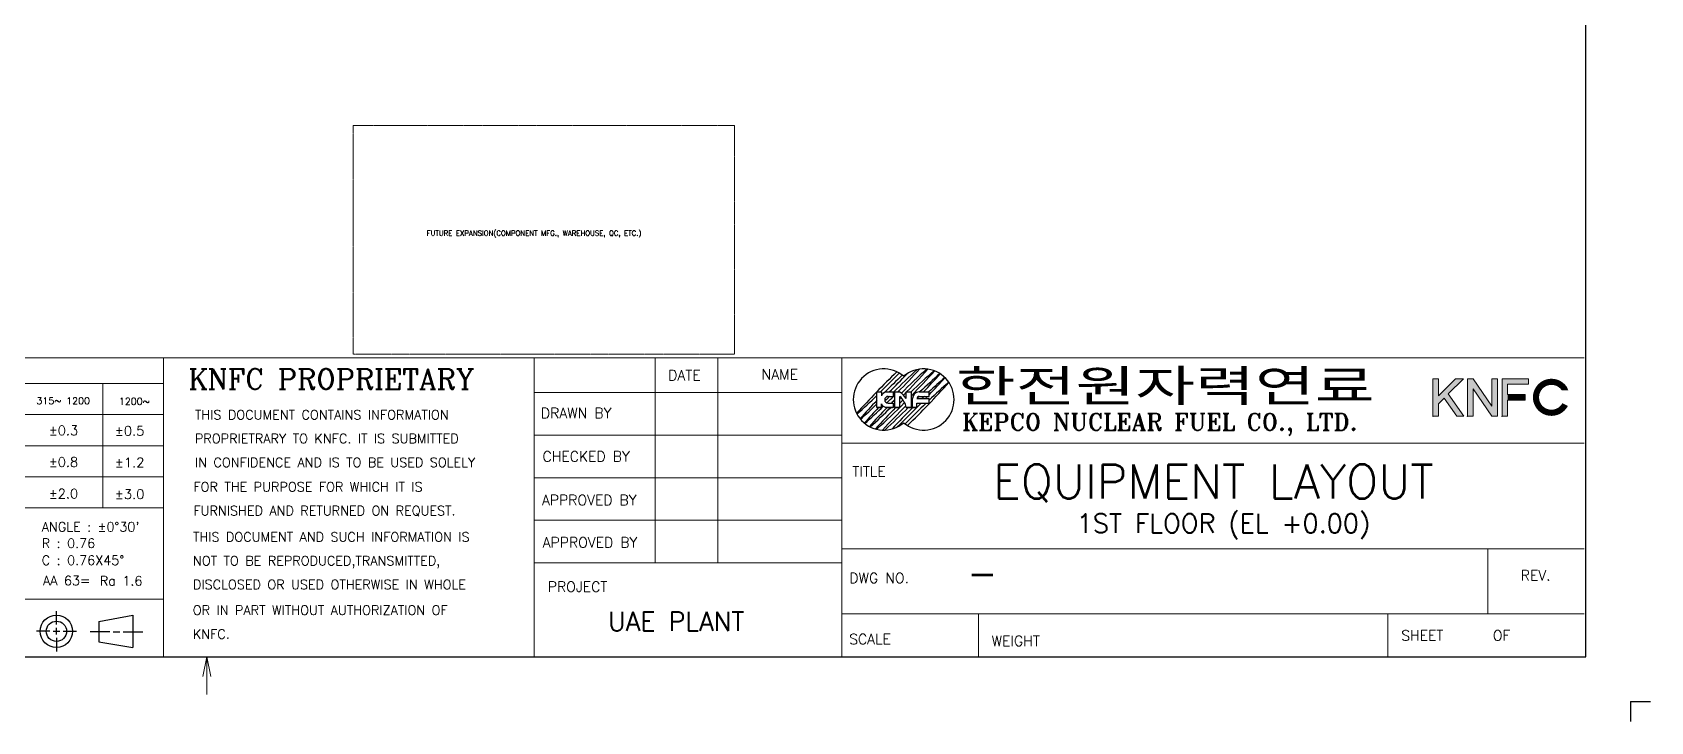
# Model space of a CAD drawing. Extents: x -59767 to 1106559, y -1290 to 1129522.
# Drawn here: x 55858 to 183185, y 169219 to 223462 of the extents above; entities that cross this region are included whole.
import ezdxf
from ezdxf.enums import TextEntityAlignment as Align

# ---------------------------------------------------------------- set-up
doc = ezdxf.new("R2010")
doc.units = 0
doc.linetypes.add('PHANTOM', pattern=[2.5, 1.25, -0.25, 0.25, -0.25, 0.25, -0.25])
doc.layers.get('0').update_dxf_attribs({"linetype": 'CONTINUOUS', "lineweight": 9})
for name, color, linetype in [('1', 2, 'CONTINUOUS'), ('15', 1, 'CONTINUOUS'), ('2', 4, 'CONTINUOUS')]:
    doc.layers.add(name, color=color, linetype=linetype)
for name, color, linetype, lineweight in [('TEXT', 3, 'CONTINUOUS', 9), ('가상선', 252, 'PHANTOM', 9), ('외형선', 3, 'CONTINUOUS', 9)]:
    doc.layers.add(name, color=color, linetype=linetype, lineweight=lineweight)
doc.styles.add('ROMANC', font='romanc.shx', dxfattribs={"bigfont": 'whtgtxt.shx'})
doc.styles.add('ROMANS', font='romans.shx', dxfattribs={"bigfont": 'whgtxt.shx'})
doc.styles.add('ROMANT', font='ROMANT.SHX')
doc.styles.get("Standard").update_dxf_attribs({"font": 'romans.shx', "bigfont": 'whtgtxt.shx'})
doc.styles.add('굴림체', font='')
doc.styles.get('굴림체').set_extended_font_data('GulimChe')

# ---------------------------------------------------------------- blocks, each defined once
blk = doc.blocks.new('TEST1')
at = {"lineweight": 30}
for p, q in [((3.25, 1.04), (3.86, 1.04)), ((3.25, -1.1), (3.25, 1.04)), ((3.86, 1.04), (3.86, 0.52)), ((4.48, 1.04), (5.54, 1.04)), ((4.78, 0.43), (5.54, 0.43)), ((5.54, 0.43), (5.54, 1.04)), ((5.7, 1.04), (6.31, 1.04)), ((5.7, -1.11), (5.7, 1.03)), ((6.4, -1.11), (6.4, 0.43)), ((7.29, 1.04), (7.99, 1.04)), ((7.29, 0.12), (7.29, 1.04)), ((7.99, -1.1), (7.99, 1.04)), ((8.14, -1.1), (8.14, 0.12)), ((8.75, 0.12), (10.43, 0.12)), ((9.06, 1.04), (10.43, 1.04)), ((9.06, 0.43), (10.43, 0.43)), ((10.43, 0.43), (10.43, 1.04)), ((10.43, -0.49), (10.43, 0.12)), ((3.25, -1.1), (3.86, -1.1)), ((3.86, -1.1), (3.86, -0.58)), ((5.54, -1.1), (4.48, -1.1)), ((4.48, -1.1), (5.39, -1.1)), ((4.78, -0.49), (5.54, -0.49)), ((5.54, -1.1), (5.54, -0.49)), ((6.4, -1.1), (5.7, -1.1)), ((5.7, -1.1), (6.4, -1.1)), ((7.99, -1.1), (7.29, -1.1)), ((7.29, -1.1), (7.74, -1.1)), ((7.29, -1.1), (7.99, -1.1)), ((8.75, -1.1), (8.14, -1.1)), ((8.14, -1.1), (8.75, -1.1)), ((8.14, -1.1), (8.75, -1.1)), ((8.75, -0.49), (10.43, -0.49)), ((8.75, -1.1), (8.75, -0.49))]:
    blk.add_line(p, q, dxfattribs=at)
for p, q in [((3.86, -1.1), (3.25, -1.1)), ((6.31, -1.1), (6.4, -1.1))]:
    blk.add_line(p, q)
for centre, radius, start, end in [((4.2, 0), 4.2, 49.4584, 310.5416), ((85.94, -79.36), 115.36, 133.874, 137.817), ((-76.92, 83.5), 115.36, 314.3739, 316.1808), ((86.53, -79.96), 115.36, 133.7708, 135.4371), ((-76.33, 82.9), 115.36, 314.7937, 316.528), ((87.12, -80.55), 115.36, 132.7964, 135.0048), ((-75.74, 82.31), 115.36, 315.2104, 317.3582), ((87.72, -81.14), 115.36, 132.3043, 134.6805), ((-75.14, 81.72), 115.36, 315.3296, 317.7507), ((9.65, 0), 4.2, 229.4584, 130.5416), ((-72.77, 79.34), 115.36, 314.0522, 318.127), ((88.31, -81.74), 115.36, 132.0329, 134.1492), ((-74.55, 81.12), 115.36, 315.6822, 317.9877), ((88.9, -82.33), 115.36, 131.8863, 133.7245), ((-73.96, 80.53), 115.36, 316.443, 318.1203), ((89.5, -82.92), 115.36, 131.8346, 133.2965), ((-73.36, 79.94), 115.36, 316.5833, 318.1658), ((90.09, -83.52), 115.36, 131.8676, 133.671), ((-76.92, 83.5), 115.36, 312.1643, 314.0274), ((87.12, -80.55), 115.36, 135.4167, 135.8503), ((-75.74, 82.31), 115.36, 314.1514, 314.7812), ((-75.74, 82.31), 115.36, 314.7958, 314.9024), ((-75.14, 81.72), 115.36, 314.9791, 315.0904), ((88.31, -81.74), 115.36, 134.6168, 134.6897), ((88.9, -82.33), 115.36, 134.4343, 134.5406), ((-73.96, 80.53), 115.36, 315.8116, 316.0228), ((89.5, -82.92), 115.36, 133.7372, 133.9562), ((-73.36, 79.94), 115.36, 316.2212, 316.4309), ((86.53, -79.96), 115.36, 136.2106, 137.9077), ((-76.33, 82.9), 115.36, 312.0873, 313.619), ((87.12, -80.55), 115.36, 136.4723, 137.9111), ((-75.74, 82.31), 115.36, 312.0944, 313.816), ((87.72, -81.14), 115.36, 136.0645, 137.8303), ((-75.14, 81.72), 115.36, 312.1892, 314.1187), ((88.31, -81.74), 115.36, 135.6538, 137.657), ((-74.55, 81.12), 115.36, 312.3891, 315.0176), ((88.9, -82.33), 115.36, 135.0755, 137.3638), ((-73.96, 80.53), 115.36, 312.7425, 314.959), ((87.72, -81.14), 115.36, 135.3155, 135.6416), ((89.5, -82.92), 115.36, 134.8238, 136.8594), ((-75.14, 81.72), 115.36, 314.382, 314.4878), ((-73.36, 79.94), 115.36, 313.4685, 315.7994), ((88.31, -81.74), 115.36, 134.9315, 135.2383), ((90.09, -83.52), 115.36, 133.9688, 135.9824), ((-73.96, 80.53), 115.36, 315.262, 315.3698), ((89.5, -82.92), 115.36, 134.3917, 134.422)]:
    blk.add_arc(centre, radius, start, end)
for centre, radius, start, end in [((4.7, 0.15), 0.916, 104.4213, 156.3078), ((4.78, -0.03), 0.458, 90, 270), ((4.72, -1.5), 3.03, 32.2526, 56.381), ((4.48, -1.71), 2.87, 12.1793, 48.0482), ((9.06, 0.12), 0.916, 90, 180), ((9.06, 0.12), 0.305, 90, 180), ((4.7, -0.21), 0.916, 203.6922, 255.5787)]:
    blk.add_arc(centre, radius, start, end, dxfattribs=at)
at = {"lineweight": 30, "start_tangent": (0.995037, -0.099504), "end_tangent": (0.995037, -0.099504)}
blk.add_spline([(6.31, 1.04), (6.4, 1.03), (6.31, 1.04)], degree=3, dxfattribs=at)

msp = doc.modelspace()

# ---------------------------------------------------------------- linework, layer by layer
at = {"linetype": 'Continuous'}
for p, q in [((-18004.4, 197846.8), (177951.6, 197846.8)), ((66168.3, 197846.8), (66168.3, 174358.5)), ((95351.5, 197846.8), (95351.5, 174358.5)), ((104848.3, 197846.8), (104848.3, 181711.7)), ((109781.3, 197846.8), (109781.3, 181711.7)), ((119553.1, 197846.8), (119553.1, 174358.5)), ((166051.3, 196208.7), (166051.3, 193249.5)), ((166051.3, 196208.7), (166495.1, 196208.7)), ((166495.1, 196208.7), (166495.1, 194868.1)), ((166495.1, 194868.1), (167835.7, 196208.7)), ((167259, 195004.3), (168463.4, 196208.7)), ((167835.7, 196208.7), (168463.4, 196208.7)), ((28242.1, 195822.8), (66168.3, 195822.8)), ((61403.6, 195822.8), (61403.6, 186044.8)), ((95351.5, 195114.5), (119553.1, 195114.5)), ((167259, 195004.3), (168487.7, 193249.5)), ((166495.1, 194240.4), (166940.3, 194685.6)), ((166495.1, 194240.4), (166495.1, 193249.5)), ((166940.3, 194685.6), (167945.8, 193249.5)), ((28242.1, 193378.3), (66168.3, 193378.3)), ((166051.3, 193249.5), (166495.1, 193249.5)), ((167945.8, 193249.5), (168487.7, 193249.5)), ((95351.5, 191763.8), (119553.1, 191763.8)), ((119553.1, 191135.8), (177951.6, 191135.8)), ((28242.1, 190933.8), (66168.3, 190933.8)), ((28242.1, 188489.3), (66168.3, 188489.3)), ((95351.5, 188413.1), (119553.1, 188413.1)), ((28242.1, 186044.8), (66168.3, 186044.8)), ((95351.5, 185062.4), (119553.1, 185062.4)), ((119553.1, 182814.3), (177951.6, 182814.3)), ((170380.4, 182814.3), (170380.4, 177714)), ((95351.5, 181711.7), (119553.1, 181711.7)), ((28242.1, 178867.9), (66168.3, 178867.9)), ((119553.1, 177714), (177951.6, 177714)), ((130290.6, 177714), (130290.6, 174358.5)), ((162503.1, 177714), (162503.1, 174358.5)), ((69591.5, 174313.1), (69272.3, 172775.9)), ((69591.5, 174313.1), (69910.7, 172775.9))]:
    msp.add_line(p, q, dxfattribs=at)
at = {"color": 7, "linetype": 'Continuous'}
for p, q in [((168771.7, 196208.7), (168771.7, 193249.5)), ((168771.7, 196208.7), (169215.6, 196208.7)), ((170695.2, 194037.7), (169215.6, 196208.7)), ((170695.2, 196208.7), (170695.2, 194037.7)), ((170695.2, 196208.7), (171139.1, 196208.7)), ((171139.1, 196208.7), (171139.1, 193249.5)), ((171492.2, 196208.7), (173562.5, 196208.7)), ((171492.2, 196208.7), (171492.2, 193249.5)), ((173562.5, 196208.7), (173562.5, 195764.8)), ((169215.6, 195420.5), (169215.6, 193249.5)), ((169215.6, 195420.5), (170695.2, 193249.5)), ((171936.1, 195764.8), (173562.5, 195764.8)), ((171936.1, 195764.8), (171936.1, 194965.8)), ((171936.1, 194965.8), (173302.4, 194965.8)), ((173302.4, 194965.8), (173302.4, 194522)), ((171936.1, 194522), (173302.4, 194522)), ((171936.1, 194522), (171936.1, 193249.5)), ((168771.7, 193249.5), (169215.6, 193249.5)), ((170695.2, 193249.5), (171139.1, 193249.5)), ((171492.2, 193249.5), (171936.1, 193249.5))]:
    msp.add_line(p, q, dxfattribs=at)
msp.add_line((69591.5, 174313.1), (69591.5, 171348.3))
at = {"const_width": 483.2}
msp.add_lwpolyline([(176394.8, 195421.1, 3.61569466), (176459.2, 194171)], format="xyb", dxfattribs=at)
at = {"linetype": 'Continuous'}
msp.add_point((166051.3, 193249.5), dxfattribs=at)
at = {"color": 7, "linetype": 'Continuous'}
for p in [(168771.7, 193249.5), (171492.2, 193249.5)]:
    msp.add_point(p, dxfattribs=at)
for points in [[(166495.1, 193249.5), (166051.3, 193249.5), (166495.1, 196208.7), (166051.3, 196208.7)], [(166495.1, 194240.4), (166495.1, 194868.1), (168463.4, 196208.7), (167835.7, 196208.7)], [(169215.6, 193249.5), (168771.7, 193249.5), (169215.6, 196208.7), (168771.7, 196208.7)], [(170695.2, 193249.5), (170695.2, 194037.7), (169215.6, 195420.5), (169215.6, 196208.7)], [(170695.2, 193249.5), (171139.1, 193249.5), (170695.2, 196208.7), (171139.1, 196208.7)], [(171936.1, 195764.8), (171492.2, 196208.7), (173562.5, 195764.8), (173562.5, 196208.7)], [(171936.1, 193249.5), (171492.2, 193249.5), (171936.1, 195764.8), (171492.2, 196208.7)], [(166940.3, 194685.6), (167259, 195004.3), (167945.8, 193249.5), (168487.7, 193249.5)], [(171936.1, 194522), (171936.1, 194965.8), (173302.4, 194522), (173302.4, 194965.8)], [(176195.4, 195287.5), (176707.4, 195287.5), (176594.6, 195554)], [(176780, 194282.9), (176673.7, 194059.1), (176673.7, 194059.1), (176247.6, 194282.9)], [(176247.6, 194282.9), (176780, 194282.9), (176671.2, 194056.6), (176247.6, 194282.9)]]:
    msp.add_solid(points)
at = {"layer": '1'}
for p, q in [((57749.9, 176856), (57749.9, 177908.3)), ((57223.7, 176329.9), (56171.5, 176329.9)), ((57486.8, 176329.9), (58012.9, 176329.9)), ((57749.9, 176066.8), (57749.9, 176592.9)), ((57749.9, 175803.7), (57749.9, 174751.4)), ((58276, 176329.9), (59328.3, 176329.9)), ((61949, 176294.5), (60407.8, 176294.5)), ((62212.1, 176294.5), (62738.2, 176294.5)), ((63001.3, 176294.5), (64558.9, 176294.5))]:
    msp.add_line(p, q, dxfattribs=at)
at = {"layer": '1', "linetype": 'Continuous'}
for p, q in [((61096.2, 177093.5), (63759.5, 177602.3)), ((61096.2, 177093.5), (61096.2, 175495.6)), ((63759.4, 177602.3), (63759.4, 175057.4)), ((61096.3, 175495.5), (63759.5, 175057.4))]:
    msp.add_line(p, q, dxfattribs=at)
for radius in [1272.4, 799]:
    msp.add_circle((57749.9, 176329.9), radius, dxfattribs=at)
at = {"layer": '15'}
for p, q in [((178091.5, 174313.1), (178091.5, 325085.2)), ((-38908.5, 174313.1), (178091.5, 174313.1))]:
    msp.add_line(p, q, dxfattribs=at)
at = {"layer": '2'}
for q in [(181593.3, 169219.5), (183185.1, 170811.2)]:
    msp.add_line((181593.3, 170811.2), q, dxfattribs=at)
at = {"layer": '가상선', "lineweight": 9}
msp.add_lwpolyline([(81104.6, 216144.9), (111104.6, 216144.9), (111104.6, 198144.9), (81104.6, 198144.9)], close=True, dxfattribs=at)

# ---------------------------------------------------------------- block references
at = {"layer": '1', "xscale": 573.0122724883375, "yscale": 573.0122724883375, "zscale": 573.0122724883375}
msp.add_blockref('TEST1', (120445.4, 194568.8), dxfattribs=at)

# ---------------------------------------------------------------- texts
at = {"layer": '1', "linetype": 'Continuous'}
for s, height, style, p in [('KNFC PROPRIETARY', 1610.624, 'ROMANC', (68123.4, 195375.1)), ('DATE', 805.31, 'ROMANS', (105886.9, 196076.8)), ('NAME', 805.31, 'ROMANS', (113233.3, 196143.4)), ('315~ 1200', 546.94, 'ROMANS', (56175.6, 194192.1)), ('1200~ ', 546.94, 'ROMANS', (62665.3, 194155.2)), ('THIS DOCUMENT CONTAINS INFORMATION', 738.203, 'ROMANS', (68649.8, 193001.2)), ('DRAWN BY', 805.31, 'ROMANS', (95870, 193099.6)), ('%%P0.3', 752.05, 'ROMANS', (57143.6, 191763.8)), ('%%P0.5', 752.05, 'ROMANS', (62346.2, 191727)), ('KEPCO NUCLEAR FUEL CO., LTD.', 1342.187, 'ROMANT', (129009.4, 192135.4)), ('PROPRIETRARY TO KNFC. IT IS SUBMITTED', 738.203, 'ROMANS', (68649.8, 191126.2)), ('%%P0.8', 752.05, 'ROMANS', (57143.6, 189273.5)), ('%%P1.2', 752.05, 'ROMANS', (62346.2, 189236.6)), ('IN CONFIDENCE AND IS TO BE USED SOLELY', 738.203, 'ROMANS', (68649.8, 189251.1)), ('CHECKED BY', 805.31, 'ROMANS', (96001.3, 189688.7)), ('TITLE', 805.31, 'ROMANS', (120372.6, 188500.5)), ('%%P2.0', 752.05, 'ROMANS', (57143.6, 186783.2)), ('%%P3.0', 752.05, 'ROMANS', (62346.2, 186746.3)), ('FOR THE PURPOSE FOR WHICH IT IS', 738.203, 'ROMANS', (68528.1, 187327.6)), ('FURNISHED AND RETURNED ON REQUEST.', 738.203, 'ROMANS', (68528.1, 185452.6)), ('APPROVED BY', 805.312, 'ROMANS', (95948.8, 186253.3)), ("ANGLE : %%P0%%D30'", 738.203, 'ROMANS', (56595.7, 184179.4)), ('R : 0.76', 738.2, 'ROMANS', (56595.7, 182887.6)), ('THIS DOCUMENT AND SUCH INFORMATION IS', 738.203, 'ROMANS', (68495, 183387.5)), ('APPROVED BY', 805.312, 'ROMANS', (96007.9, 182918.4)), ('C : 0.76X45%%D', 738.203, 'ROMANS', (56595.7, 181546.2)), ('NOT TO BE REPRODUCED,TRANSMITTED,', 738.203, 'ROMANS', (68495, 181512.5)), ('DWG NO.', 805.31, 'ROMANS', (120136.1, 180120.5)), ('REV.', 805.31, 'ROMANS', (172963.1, 180326.8)), ('AA 63=', 738.2, 'ROMANS', (56695.1, 179951.2)), ('Ra 1.6', 738.2, 'ROMANS', (61164.7, 179932.4)), ('DISCLOSED OR USED OTHERWISE IN WHOLE', 738.203, 'ROMANS', (68495, 179637.5)), ('PROJECT', 805.31, 'ROMANS', (96411, 179436.1)), ('OR IN PART WITHOUT AUTHORIZATION OF', 738.203, 'ROMANS', (68480.6, 177619.4)), ('UAE PLANT', 1480.26, 'ROMANS', (101147.6, 176367.9)), ('KNFC.', 738.2, 'ROMANS', (68480.6, 175744.3)), ('SCALE', 805.31, 'ROMANS', (120129, 175315.6)), ('WEIGHT', 805.31, 'ROMANS', (131332.5, 175165.9)), ('SHEET      OF', 805.312, 'ROMANS', (163564.9, 175601))]:
    msp.add_text(s, height=height, dxfattribs=dict(at, style=style)).set_placement(p)
at = {"layer": '1', "style": '굴림체', "width": 1.5}
msp.add_text('한전원자력연료', height=2501.33, dxfattribs=at).set_placement((128515.9, 194398.4))
at = {"layer": 'TEXT', "lineweight": 9}
msp.add_text('FUTURE EXPANSION(COMPONENT MFG., WAREHOUSE, QC, ETC.)', height=400, dxfattribs=at).set_placement((86881.3, 207339.7), align=Align.BOTTOM_LEFT)
at = {"layer": 'TEXT', "color": 2}
msp.add_text('1ST FLOOR (EL +0.00)', height=1480.255, dxfattribs=at).set_placement((149577.8, 184718), align=Align.MIDDLE)
at = {"layer": 'TEXT', "color": 2, "insert": (131433.7, 189461.2), "char_height": 2679.727, "attachment_point": 1, "style": 'ROMANS'}
msp.add_mtext_dynamic_manual_height_columns('{\\C2;EQUIPMENT LAYOUT}', width=42866.745, gutter_width=20, heights=[-2934.9], dxfattribs=at)
at = {"layer": '외형선', "insert": (129414.2, 181988.3), "char_height": 2143.78, "attachment_point": 1, "style": 'ROMANS'}
msp.add_mtext_dynamic_manual_height_columns('{\\C2;-}', width=304.93, gutter_width=20, heights=[-2143.8], dxfattribs=at)

doc.saveas('drawing.dxf')
